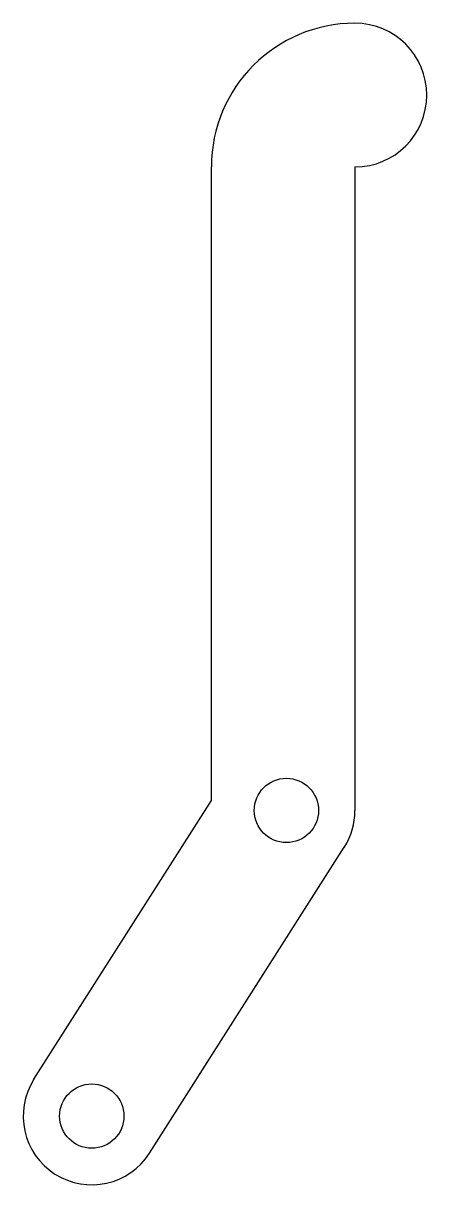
# Model space of a CAD drawing. Extents: x 54.5 to 73.4, y 191.4 to 245.6.
import ezdxf

# ---------------------------------------------------------------- set-up
doc = ezdxf.new("R2010")
doc.units = 0
doc.layers.add('View', color=7, linetype='CONTINUOUS')

msp = doc.modelspace()

# ---------------------------------------------------------------- linework, layer by layer
at = {"layer": 'View'}
for p, q in [((63.3153, 209.361), (63.3153, 238.899)), ((70.0153, 238.899), (70.0153, 208.899)), ((55.0382, 196.369), (63.3153, 209.361)), ((60.4359, 192.93), (69.5142, 207.18))]:
    msp.add_line(p, q, dxfattribs=at)
for centre in [(66.8153, 208.899), (57.7371, 194.649)]:
    msp.add_circle(centre, 1.5, dxfattribs=at)
for centre, radius, start, end in [((70.0153, 238.899), 6.7, 90, 180), ((70.0153, 242.249), 3.35, -90, 90), ((66.8153, 208.899), 3.2, -32.5, 0), ((57.7371, 194.649), 3.2, 147.5, -32.5)]:
    msp.add_arc(centre, radius, start, end, dxfattribs=at)

doc.saveas('drawing.dxf')
